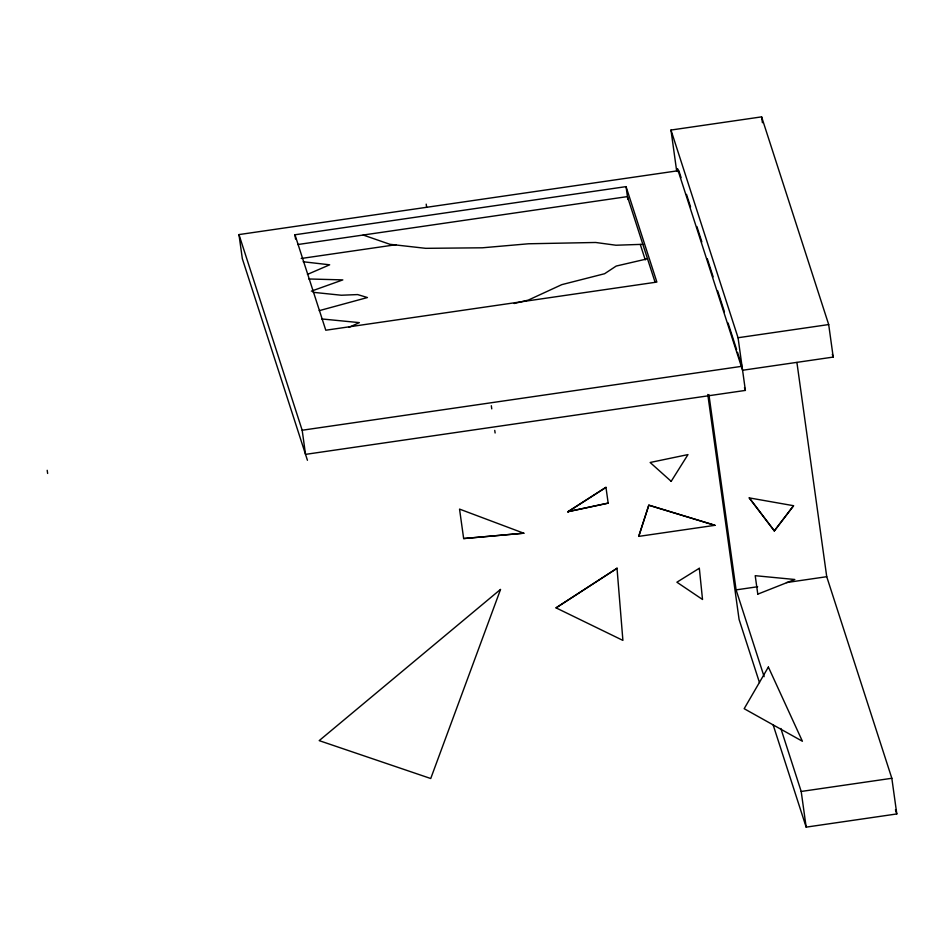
<?xml version="1.0" encoding="UTF-8"?>
<svg xmlns="http://www.w3.org/2000/svg" width="944" height="944" viewBox="0 0 944 944"><rect width="100%" height="100%" fill="white"/><g stroke="black" fill="none" stroke-linecap="round" stroke-linejoin="round"><path stroke-width="1.42" d="M638.746 536.286L648.788 505.134L714.962 525.312L638.769 536.381L648.811 505.229L714.962 525.312M500.485 589.422L319.19 740.627L430.735 778.517L500.509 589.528M768.381 667.03L744.167 708.696L802.4 741.252L768.416 667.137M671.16 481.381L687.975 454.595L650.133 462.489L671.125 481.287M793.562 505.795L774.34 530.894L793.526 505.701L749.241 497.889L774.34 530.894L749.241 497.889M556.051 607.865L617.022 568.3L556.051 607.865L622.898 640.398L617.022 568.3M567.887 511.707L605.954 487.293L608.172 503.128L567.887 511.707L608.172 503.128M567.922 511.813L605.989 487.399M348.997 327.32L359.357 322.624L321.715 318.942M307.425 274.409L329.668 264.804L303.189 261.759M757.796 594.142L794.801 579.498L755.212 575.687L757.772 594.047M311.343 291.153L342.825 279.896L308.806 278.976M319.19 310.67L367.428 297.537L357.623 294.575L341.339 295.236L313.078 292.298M514.15 303.496L528.286 300.098L561.798 284.64L604.597 273.725L616.208 266.055L647.525 258.786M676.659 170.947L670.972 130.048L761.607 116.867L828.69 324.559L833.21 357.08L742.574 370.26L677.473 168.681L677.875 171.596M307.437 460.283L242.337 258.715L238.974 234.584L678.83 170.628L681.084 177.614M294.965 234.773L626.049 186.629L656.871 282.079L325.786 330.223L294.965 234.773L295.555 239.044M297.797 244.531L627.43 196.6L655.124 282.339M301.23 258.479L396.043 244.697M670.972 130.048L738.055 337.74L828.69 324.559M238.974 234.584L302.174 430.24L742.019 366.284M738.055 337.74L745.382 390.415L305.526 454.371L302.174 430.24M708.909 394.592L736.096 589.882L757.666 586.743M786.446 582.566L826.732 576.701L891.832 778.281L896.8 813.952L806.164 827.133L773.077 724.697M780.853 728.473L801.196 791.461L891.832 778.281M463.657 538.564L523.731 533.207L463.657 538.564L459.539 509.099L523.731 533.207M642.852 244.319L615.936 245.228L595.664 242.478L528.51 243.776L482.372 247.8L425.697 248.331L389.896 244.295L363.18 235.021M832.313 354.283L833.21 357.08M895.443 809.74L896.8 813.952M686.5 194.381L690.56 206.96M696.884 226.525L701.852 241.9M707.268 258.668L713.133 276.84M717.652 290.811L724.414 311.78M728.025 322.954L736.603 349.516M737.512 352.313L741.571 364.891M744.474 387.618L745.382 390.415M640.292 244.449L645.271 259.883M736.096 589.882L764.121 676.671M759.483 682.595L739.081 619.441L707.776 394.462M796.913 362.461L826.732 576.701M761.607 116.867L762.422 122.708M801.196 791.461L806.164 827.133M626.049 186.629L627.831 199.432M491.317 405.719L491.753 408.87M494.75 430.381L495.116 433.001M426.204 204.14L426.641 207.291M47.2 470.301L47.637 473.451M699.315 568.264L676.895 582.212L702.525 599.487L699.339 568.359"/></g></svg>
